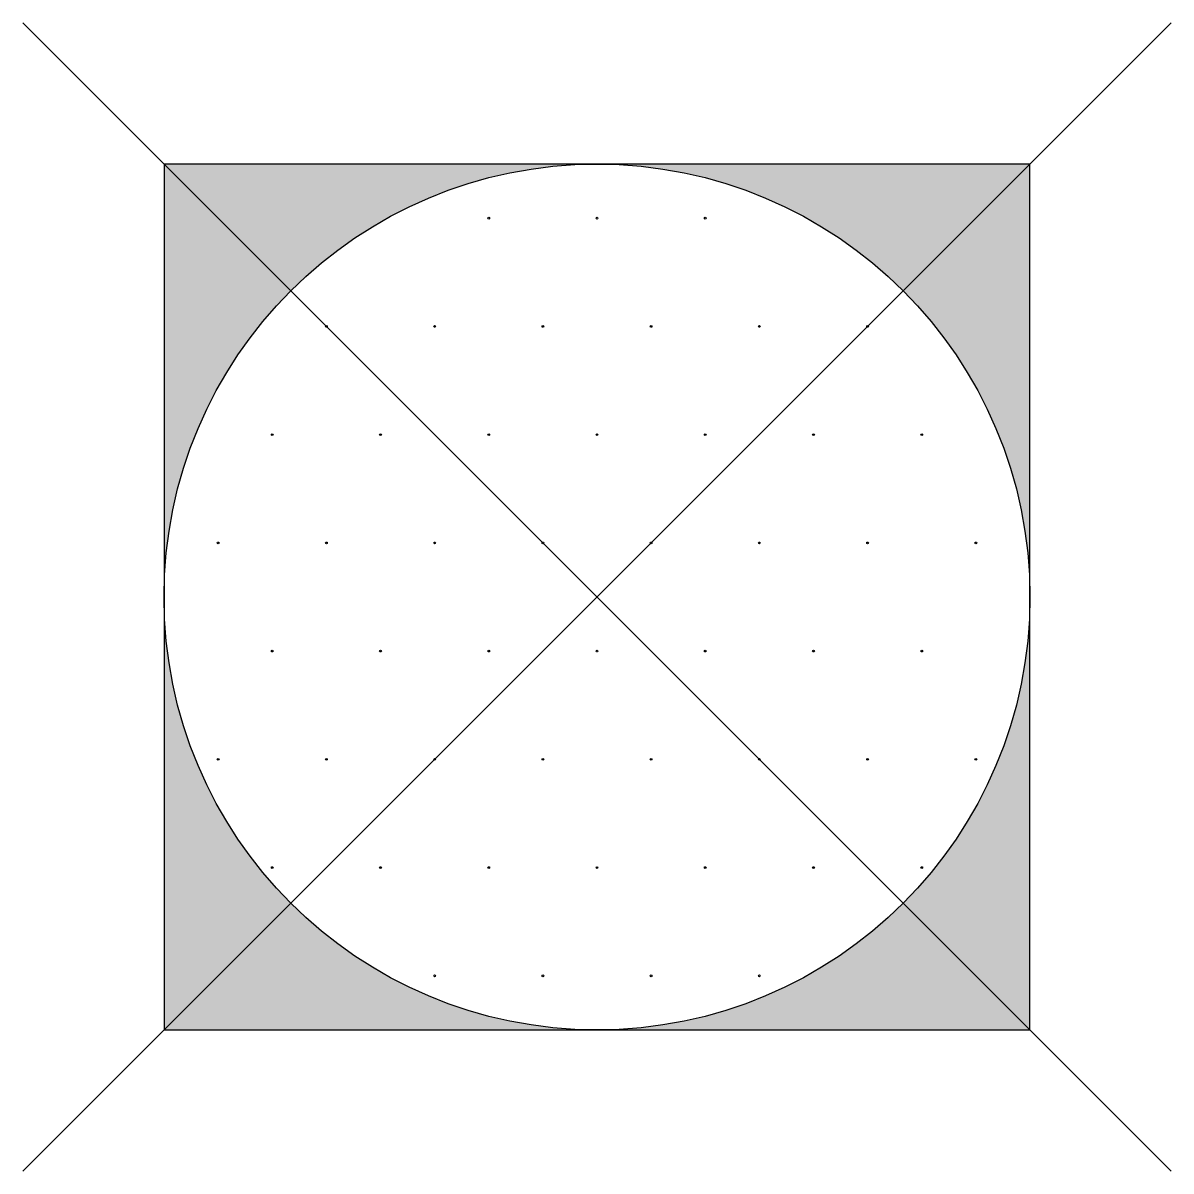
# Model space of a CAD drawing. Extents: x -2.65 to 2.65, y -2.65 to 2.65.
import ezdxf

# ---------------------------------------------------------------- set-up
doc = ezdxf.new("R2010")
doc.units = 0
doc.header["$LTSCALE"] = 0.2

msp = doc.modelspace()

# ---------------------------------------------------------------- hatches: boundary and pattern name
h = msp.add_hatch(color=256)
h.dxf.hatch_style = 1
h.paths.add_polyline_path([(0, 2), (-2, 2), (-2, 0, -0.414214)])
h.paths.add_polyline_path([(2, 2), (0, 2, -0.414214), (2, 0)])
h.paths.add_polyline_path([(2, 0, -0.414214), (0, -2), (2, -2)])
h.paths.add_polyline_path([(-2, 0), (-2, -2), (0, -2, -0.414214)])

# ---------------------------------------------------------------- linework, layer by layer
for p, q in [((-2.6517, -2.6517), (2.6517, 2.6517)), ((2.6517, -2.6517), (-2.6517, 2.6517))]:
    msp.add_line(p, q)
msp.add_lwpolyline([(-2, -2), (2, -2), (2, 2), (-2, 2)], close=True)
for centre, radius in [((0, 0), 2), ((-0.5, 1.75), 0.004), ((0, 1.75), 0.004), ((0.5, 1.75), 0.004), ((-1.25, 1.25), 0.004), ((-0.75, 1.25), 0.004), ((-0.25, 1.25), 0.004), ((0.25, 1.25), 0.004), ((0.75, 1.25), 0.004), ((1.25, 1.25), 0.004), ((-1.5, 0.75), 0.004), ((-1, 0.75), 0.004), ((-0.5, 0.75), 0.004), ((0, 0.75), 0.004), ((0.5, 0.75), 0.004), ((1, 0.75), 0.004), ((1.5, 0.75), 0.004), ((-1.75, 0.25), 0.004), ((-1.25, 0.25), 0.004), ((-0.75, 0.25), 0.004), ((-0.25, 0.25), 0.004), ((0.25, 0.25), 0.004), ((0.75, 0.25), 0.004), ((1.25, 0.25), 0.004), ((1.75, 0.25), 0.004), ((-1.5, -0.25), 0.004), ((-1, -0.25), 0.004), ((-0.5, -0.25), 0.004), ((0, -0.25), 0.004), ((0.5, -0.25), 0.004), ((1, -0.25), 0.004), ((1.5, -0.25), 0.004), ((-1.75, -0.75), 0.004), ((-1.25, -0.75), 0.004), ((-0.75, -0.75), 0.004), ((-0.25, -0.75), 0.004), ((0.25, -0.75), 0.004), ((0.75, -0.75), 0.004), ((1.25, -0.75), 0.004), ((1.75, -0.75), 0.004), ((-1.5, -1.25), 0.004), ((-1, -1.25), 0.004), ((-0.5, -1.25), 0.004), ((0, -1.25), 0.004), ((0.5, -1.25), 0.004), ((1, -1.25), 0.004), ((1.5, -1.25), 0.004), ((-0.75, -1.75), 0.004), ((-0.25, -1.75), 0.004), ((0.25, -1.75), 0.004), ((0.75, -1.75), 0.004)]:
    msp.add_circle(centre, radius)

doc.saveas('drawing.dxf')
